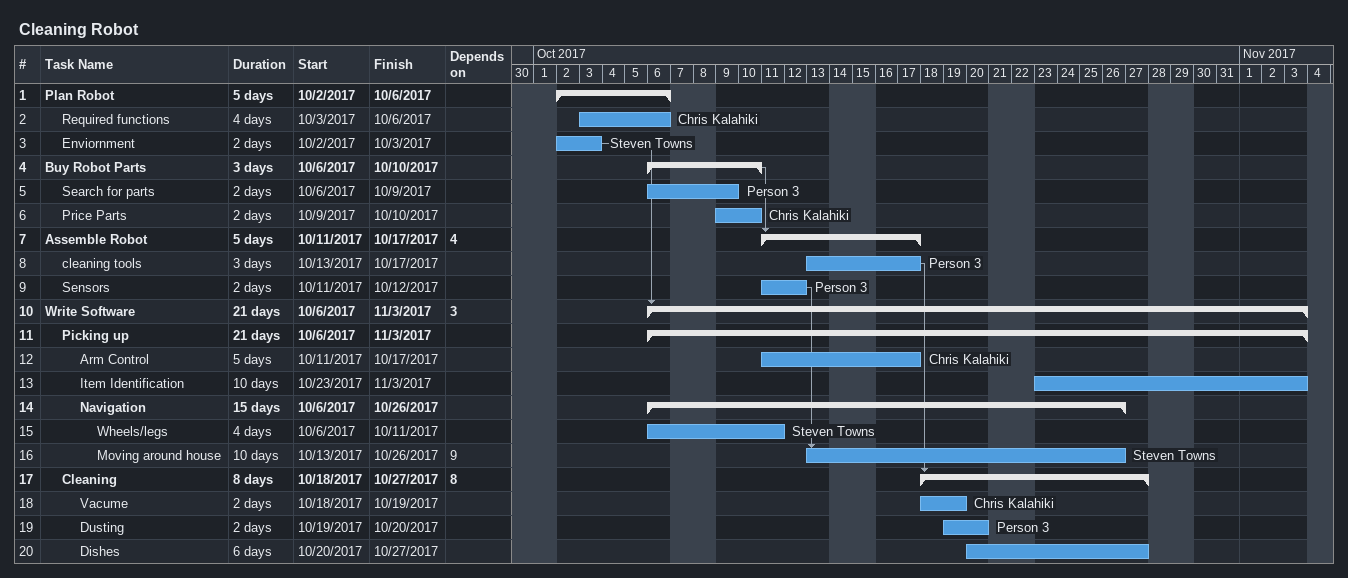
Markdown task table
Cleaning Robot

| ID | Level | Task | Duration | Start | Finish | Predecessors | Resources |
|---|---|---|---|---|---|---|---|
| 1 | 1 | **Plan Robot** | 5d | 2017-10-02 | 2017-10-06 |  |  |
| 2 | 2 | Required functions | 4d | 2017-10-03 | 2017-10-06 |  | Chris Kalahiki |
| 3 | 2 | Enviornment | 2d | 2017-10-02 | 2017-10-03 |  | Steven Towns |
| 4 | 1 | **Buy Robot Parts** | 3d | 2017-10-06 | 2017-10-10 |  |  |
| 5 | 2 | Search for parts | 2d | 2017-10-06 | 2017-10-09 |  | Person 3 |
| 6 | 2 | Price Parts | 2d | 2017-10-09 | 2017-10-10 |  | Chris Kalahiki |
| 7 | 1 | **Assemble Robot** | 5d | 2017-10-11 | 2017-10-17 | 4 |  |
| 8 | 2 | cleaning tools | 3d | 2017-10-13 | 2017-10-17 |  | Person 3 |
| 9 | 2 | Sensors | 2d | 2017-10-11 | 2017-10-12 |  | Person 3 |
| 10 | 1 | **Write Software** | 21d | 2017-10-06 | 2017-11-03 | 3 |  |
| 11 | 2 | **Picking up** | 21d | 2017-10-06 | 2017-11-03 |  |  |
| 12 | 3 | Arm Control | 5d | 2017-10-11 | 2017-10-17 |  | Chris Kalahiki |
| 13 | 3 | Item Identification | 10d | 2017-10-23 | 2017-11-03 |  |  |
| 14 | 3 | **Navigation** | 15d | 2017-10-06 | 2017-10-26 |  |  |
| 15 | 4 | Wheels/legs | 4d | 2017-10-06 | 2017-10-11 |  | Steven Towns |
| 16 | 4 | Moving around house | 10d | 2017-10-13 | 2017-10-26 | 9 | Steven Towns |
| 17 | 2 | **Cleaning** | 8d | 2017-10-18 | 2017-10-27 | 8 |  |
| 18 | 3 | Vacume | 2d | 2017-10-18 | 2017-10-19 |  | Chris Kalahiki |
| 19 | 3 | Dusting | 2d | 2017-10-19 | 2017-10-20 |  | Person 3 |
| 20 | 3 | Dishes | 6d | 2017-10-20 | 2017-10-27 |  |  |
